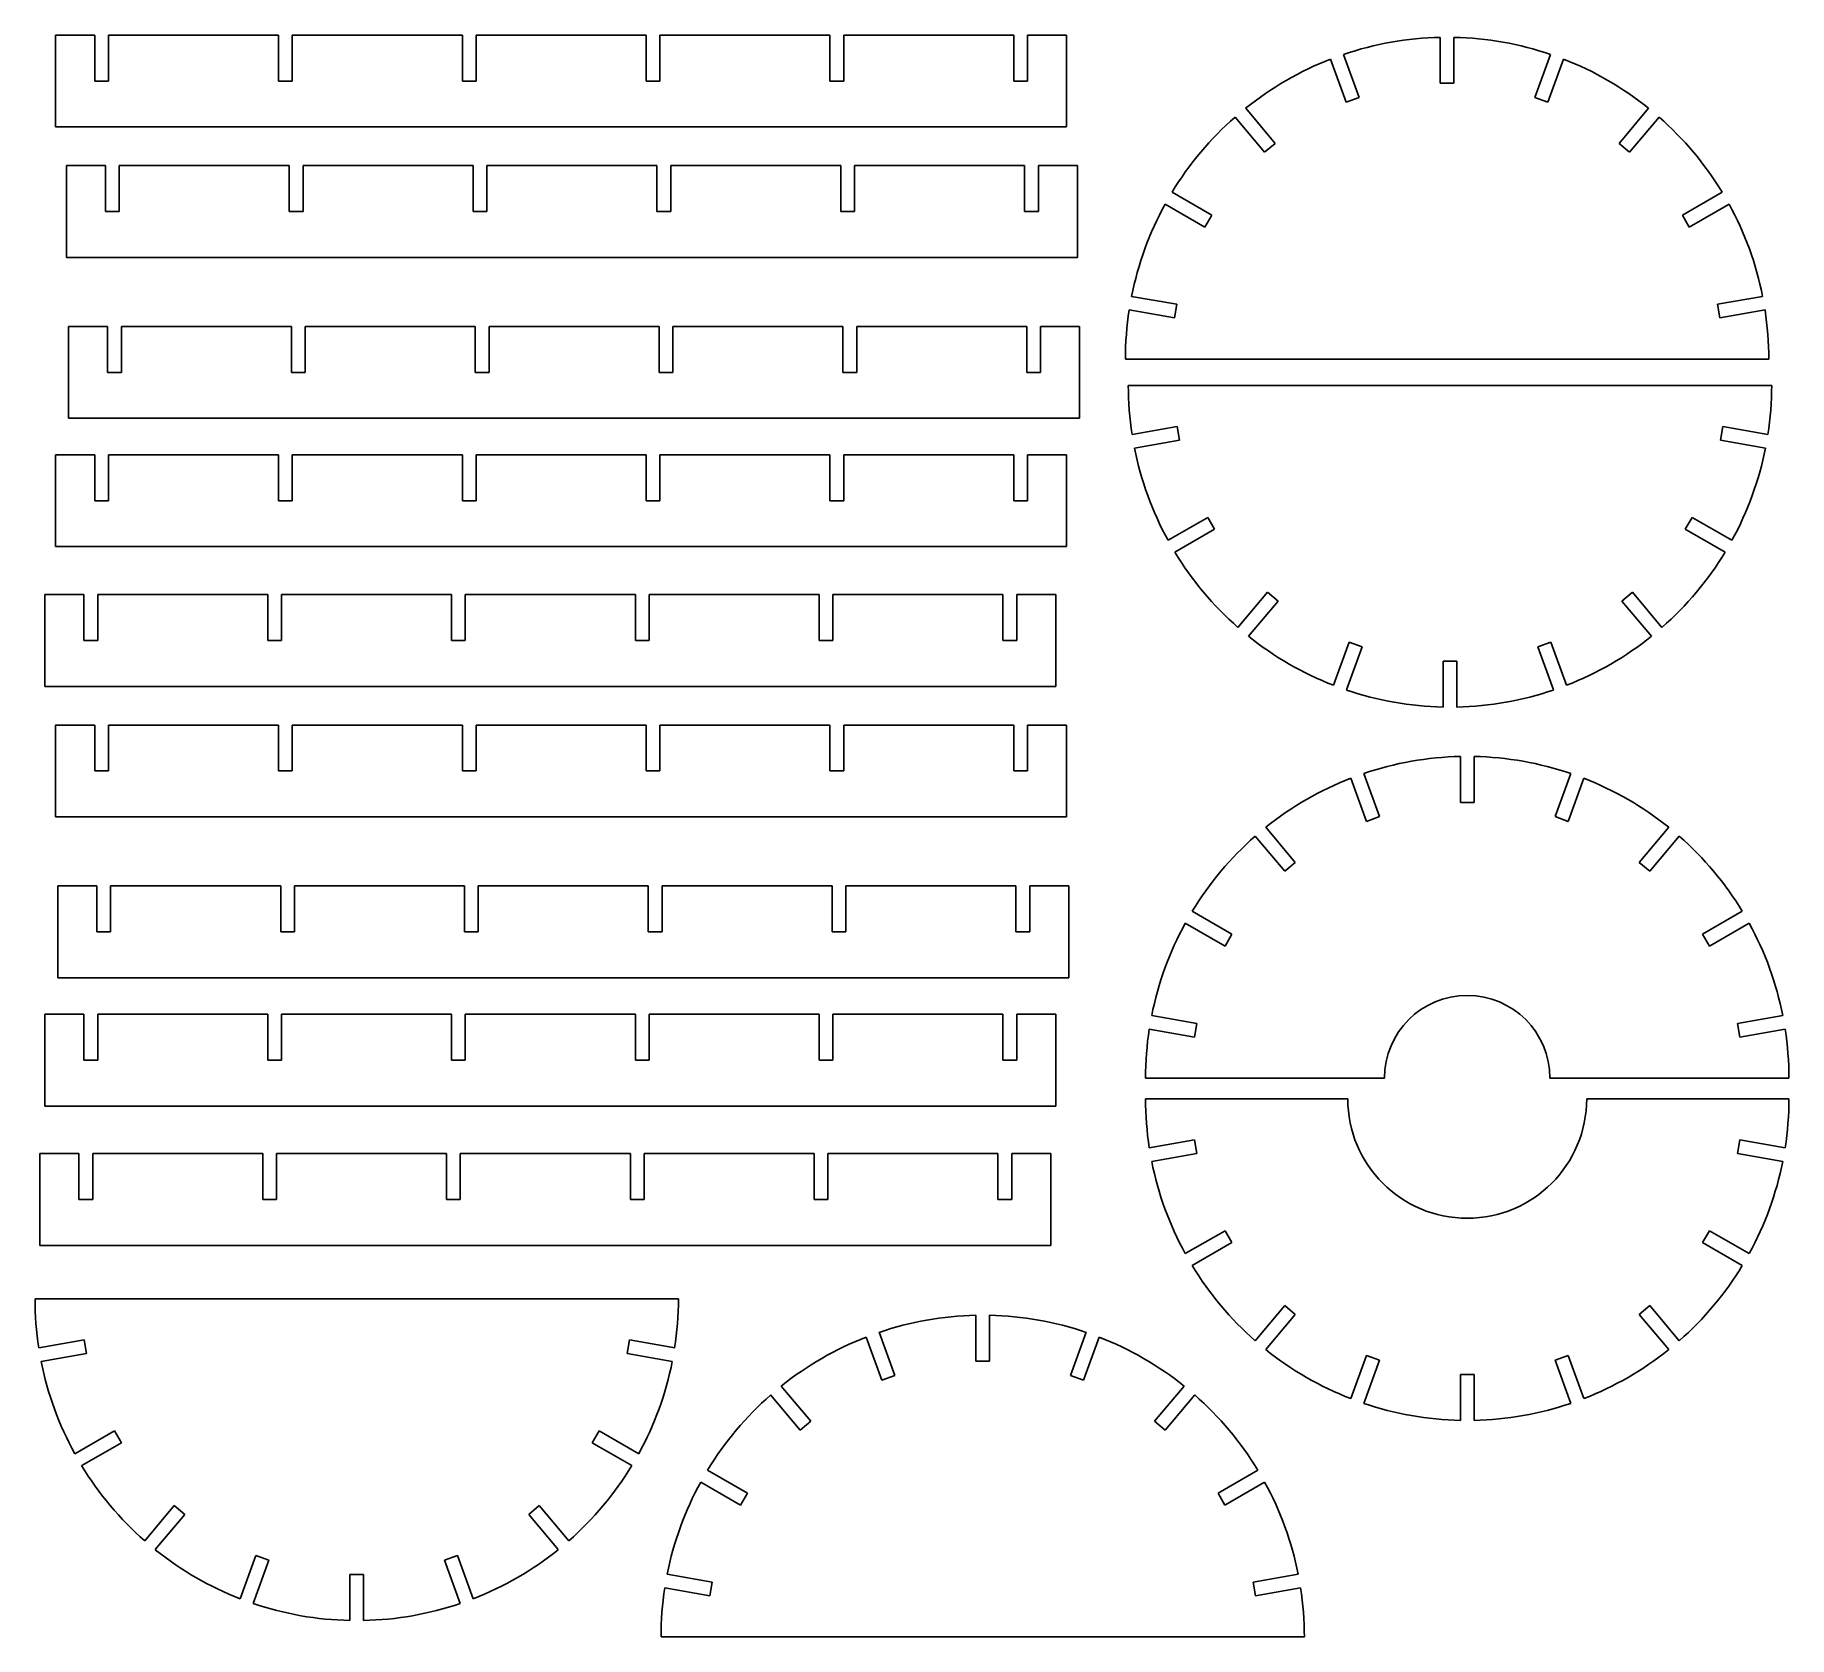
# Model space of a CAD drawing. Header units: millimetres. Extents: x 14 to 396, y 38 to 386.
import ezdxf

# ---------------------------------------------------------------- set-up
doc = ezdxf.new("R2010")
doc.units = ezdxf.units.MM

msp = doc.modelspace()

# ---------------------------------------------------------------- linework, layer by layer
at = {"color": 7, "linetype": 'Continuous', "lineweight": 25}
for p, q in [((18.59, 386.42), (18.59, 366.42)), ((27.09, 386.42), (18.59, 386.42)), ((27.09, 386.42), (27.09, 376.42)), ((30.09, 376.42), (30.09, 386.42)), ((67.09, 386.42), (30.09, 386.42)), ((67.09, 386.42), (67.09, 376.42)), ((70.09, 376.42), (70.09, 386.42)), ((107.09, 386.42), (70.09, 386.42)), ((107.09, 386.42), (107.09, 376.42)), ((110.09, 376.42), (110.09, 386.42)), ((147.09, 386.42), (110.09, 386.42)), ((147.09, 386.42), (147.09, 376.42)), ((150.09, 376.42), (150.09, 386.42)), ((187.09, 386.42), (150.09, 386.42)), ((187.09, 386.42), (187.09, 376.42)), ((190.09, 376.42), (190.09, 386.42)), ((227.09, 386.42), (190.09, 386.42)), ((227.09, 386.42), (227.09, 376.42)), ((230.09, 376.42), (230.09, 386.42)), ((238.59, 386.42), (230.09, 386.42)), ((238.59, 366.42), (238.59, 386.42)), ((319.88, 385.92), (319.88, 375.93)), ((322.88, 375.93), (322.88, 385.92)), ((302.27, 372.83), (298.86, 382.21)), ((343.91, 382.21), (340.49, 372.83)), ((296.04, 381.18), (299.45, 371.8)), ((343.31, 371.8), (346.73, 381.18)), ((27.09, 376.42), (30.09, 376.42)), ((67.09, 376.42), (70.09, 376.42)), ((107.09, 376.42), (110.09, 376.42)), ((147.09, 376.42), (150.09, 376.42)), ((187.09, 376.42), (190.09, 376.42)), ((227.09, 376.42), (230.09, 376.42)), ((319.88, 375.93), (322.88, 375.93)), ((283.96, 362.86), (277.55, 370.51)), ((299.45, 371.8), (302.27, 372.83)), ((340.49, 372.83), (343.31, 371.8)), ((365.22, 370.51), (358.8, 362.86)), ((18.59, 366.42), (238.59, 366.42)), ((275.25, 368.58), (281.67, 360.93)), ((361.1, 360.93), (367.52, 368.58)), ((281.67, 360.93), (283.96, 362.86)), ((358.8, 362.86), (361.1, 360.93)), ((20.93, 358.01), (20.93, 338.01)), ((29.43, 358.01), (20.93, 358.01)), ((29.43, 358.01), (29.43, 348.01)), ((32.43, 348.01), (32.43, 358.01)), ((69.43, 358.01), (32.43, 358.01)), ((69.43, 358.01), (69.43, 348.01)), ((72.43, 348.01), (72.43, 358.01)), ((109.43, 358.01), (72.43, 358.01)), ((109.43, 358.01), (109.43, 348.01)), ((112.43, 348.01), (112.43, 358.01)), ((149.43, 358.01), (112.43, 358.01)), ((149.43, 358.01), (149.43, 348.01)), ((152.43, 348.01), (152.43, 358.01)), ((189.43, 358.01), (152.43, 358.01)), ((189.43, 358.01), (189.43, 348.01)), ((192.43, 348.01), (192.43, 358.01)), ((229.43, 358.01), (192.43, 358.01)), ((229.43, 358.01), (229.43, 348.01)), ((232.43, 348.01), (232.43, 358.01)), ((240.93, 358.01), (232.43, 358.01)), ((240.93, 338.01), (240.93, 358.01)), ((270.17, 347.23), (261.52, 352.22)), ((381.24, 352.22), (372.59, 347.23)), ((29.43, 348.01), (32.43, 348.01)), ((69.43, 348.01), (72.43, 348.01)), ((109.43, 348.01), (112.43, 348.01)), ((149.43, 348.01), (152.43, 348.01)), ((189.43, 348.01), (192.43, 348.01)), ((229.43, 348.01), (232.43, 348.01)), ((260.02, 349.63), (268.67, 344.63)), ((374.09, 344.63), (382.74, 349.63)), ((268.67, 344.63), (270.17, 347.23)), ((372.59, 347.23), (374.09, 344.63)), ((20.93, 338.01), (240.93, 338.01)), ((262.55, 327.83), (252.72, 329.56)), ((390.04, 329.56), (380.21, 327.83)), ((252.2, 326.61), (262.03, 324.88)), ((262.03, 324.88), (262.55, 327.83)), ((380.21, 327.83), (380.73, 324.88)), ((380.73, 324.88), (390.56, 326.61)), ((21.4, 323.03), (21.4, 303.03)), ((29.9, 323.03), (21.4, 323.03)), ((29.9, 323.03), (29.9, 313.03)), ((32.9, 313.03), (32.9, 323.03)), ((69.9, 323.03), (32.9, 323.03)), ((69.9, 323.03), (69.9, 313.03)), ((72.9, 313.03), (72.9, 323.03)), ((109.9, 323.03), (72.9, 323.03)), ((109.9, 323.03), (109.9, 313.03)), ((112.9, 313.03), (112.9, 323.03)), ((149.9, 323.03), (112.9, 323.03)), ((149.9, 323.03), (149.9, 313.03)), ((152.9, 313.03), (152.9, 323.03)), ((189.9, 323.03), (152.9, 323.03)), ((189.9, 323.03), (189.9, 313.03)), ((192.9, 313.03), (192.9, 323.03)), ((229.9, 323.03), (192.9, 323.03)), ((229.9, 323.03), (229.9, 313.03)), ((232.9, 313.03), (232.9, 323.03)), ((241.4, 323.03), (232.9, 323.03)), ((241.4, 303.03), (241.4, 323.03)), ((29.9, 313.03), (32.9, 313.03)), ((69.9, 313.03), (72.9, 313.03)), ((109.9, 313.03), (112.9, 313.03)), ((149.9, 313.03), (152.9, 313.03)), ((189.9, 313.03), (192.9, 313.03)), ((229.9, 313.03), (232.9, 313.03)), ((251.38, 315.93), (391.38, 315.93)), ((392.01, 310.18), (252.01, 310.18)), ((21.4, 303.03), (241.4, 303.03)), ((262.66, 301.24), (252.83, 299.51)), ((253.35, 296.55), (263.18, 298.29)), ((263.18, 298.29), (262.66, 301.24)), ((381.36, 301.24), (380.84, 298.29)), ((380.84, 298.29), (390.67, 296.55)), ((391.19, 299.51), (381.36, 301.24)), ((18.59, 295.1), (18.59, 275.1)), ((27.09, 295.1), (18.59, 295.1)), ((27.09, 295.1), (27.09, 285.1)), ((30.09, 285.1), (30.09, 295.1)), ((67.09, 295.1), (30.09, 295.1)), ((67.09, 295.1), (67.09, 285.1)), ((70.09, 285.1), (70.09, 295.1)), ((107.09, 295.1), (70.09, 295.1)), ((107.09, 295.1), (107.09, 285.1)), ((110.09, 285.1), (110.09, 295.1)), ((147.09, 295.1), (110.09, 295.1)), ((147.09, 295.1), (147.09, 285.1)), ((150.09, 285.1), (150.09, 295.1)), ((187.09, 295.1), (150.09, 295.1)), ((187.09, 295.1), (187.09, 285.1)), ((190.09, 285.1), (190.09, 295.1)), ((227.09, 295.1), (190.09, 295.1)), ((227.09, 295.1), (227.09, 285.1)), ((230.09, 285.1), (230.09, 295.1)), ((238.59, 295.1), (230.09, 295.1)), ((238.59, 275.1), (238.59, 295.1)), ((27.09, 285.1), (30.09, 285.1)), ((67.09, 285.1), (70.09, 285.1)), ((107.09, 285.1), (110.09, 285.1)), ((147.09, 285.1), (150.09, 285.1)), ((187.09, 285.1), (190.09, 285.1)), ((227.09, 285.1), (230.09, 285.1)), ((269.3, 281.48), (260.65, 276.49)), ((262.15, 273.89), (270.8, 278.88)), ((270.8, 278.88), (269.3, 281.48)), ((374.72, 281.48), (373.22, 278.88)), ((373.22, 278.88), (381.87, 273.89)), ((383.37, 276.49), (374.72, 281.48)), ((18.59, 275.1), (238.59, 275.1)), ((16.24, 264.7), (16.24, 244.7)), ((24.74, 264.7), (16.24, 264.7)), ((24.74, 264.7), (24.74, 254.7)), ((27.74, 254.7), (27.74, 264.7)), ((64.74, 264.7), (27.74, 264.7)), ((64.74, 264.7), (64.74, 254.7)), ((67.74, 254.7), (67.74, 264.7)), ((104.74, 264.7), (67.74, 264.7)), ((104.74, 264.7), (104.74, 254.7)), ((107.74, 254.7), (107.74, 264.7)), ((144.74, 264.7), (107.74, 264.7)), ((144.74, 264.7), (144.74, 254.7)), ((147.74, 254.7), (147.74, 264.7)), ((184.74, 264.7), (147.74, 264.7)), ((184.74, 264.7), (184.74, 254.7)), ((187.74, 254.7), (187.74, 264.7)), ((224.74, 264.7), (187.74, 264.7)), ((224.74, 264.7), (224.74, 254.7)), ((227.74, 254.7), (227.74, 264.7)), ((236.24, 264.7), (227.74, 264.7)), ((236.24, 244.7), (236.24, 264.7)), ((282.29, 265.18), (275.87, 257.54)), ((284.59, 263.26), (282.29, 265.18)), ((361.72, 265.18), (359.43, 263.26)), ((368.14, 257.54), (361.72, 265.18)), ((278.17, 255.61), (284.59, 263.26)), ((359.43, 263.26), (365.84, 255.61)), ((24.74, 254.7), (27.74, 254.7)), ((64.74, 254.7), (67.74, 254.7)), ((104.74, 254.7), (107.74, 254.7)), ((144.74, 254.7), (147.74, 254.7)), ((184.74, 254.7), (187.74, 254.7)), ((224.74, 254.7), (227.74, 254.7)), ((300.08, 254.31), (296.66, 244.93)), ((299.48, 243.91), (302.9, 253.29)), ((302.9, 253.29), (300.08, 254.31)), ((343.94, 254.31), (341.12, 253.29)), ((341.12, 253.29), (344.53, 243.91)), ((347.35, 244.93), (343.94, 254.31)), ((323.51, 250.18), (320.51, 250.18)), ((320.51, 250.18), (320.51, 240.2)), ((323.51, 240.2), (323.51, 250.18)), ((16.24, 244.7), (236.24, 244.7)), ((18.59, 236.29), (18.59, 216.29)), ((27.09, 236.29), (18.59, 236.29)), ((27.09, 236.29), (27.09, 226.29)), ((30.09, 226.29), (30.09, 236.29)), ((67.09, 236.29), (30.09, 236.29)), ((67.09, 236.29), (67.09, 226.29)), ((70.09, 226.29), (70.09, 236.29)), ((107.09, 236.29), (70.09, 236.29)), ((107.09, 236.29), (107.09, 226.29)), ((110.09, 226.29), (110.09, 236.29)), ((147.09, 236.29), (110.09, 236.29)), ((147.09, 236.29), (147.09, 226.29)), ((150.09, 226.29), (150.09, 236.29)), ((187.09, 236.29), (150.09, 236.29)), ((187.09, 236.29), (187.09, 226.29)), ((190.09, 226.29), (190.09, 236.29)), ((227.09, 236.29), (190.09, 236.29)), ((227.09, 236.29), (227.09, 226.29)), ((230.09, 226.29), (230.09, 236.29)), ((238.59, 236.29), (230.09, 236.29)), ((238.59, 216.29), (238.59, 236.29)), ((324.26, 229.44), (324.26, 219.46)), ((327.26, 219.46), (327.26, 229.44)), ((27.09, 226.29), (30.09, 226.29)), ((67.09, 226.29), (70.09, 226.29)), ((107.09, 226.29), (110.09, 226.29)), ((147.09, 226.29), (150.09, 226.29)), ((187.09, 226.29), (190.09, 226.29)), ((227.09, 226.29), (230.09, 226.29)), ((306.65, 216.35), (303.24, 225.73)), ((348.29, 225.73), (344.87, 216.35)), ((300.42, 224.71), (303.83, 215.33)), ((347.69, 215.33), (351.11, 224.71)), ((324.26, 219.46), (327.26, 219.46)), ((18.59, 216.29), (238.59, 216.29)), ((288.35, 206.38), (281.93, 214.03)), ((303.83, 215.33), (306.65, 216.35)), ((344.87, 216.35), (347.69, 215.33)), ((369.6, 214.03), (363.18, 206.38)), ((279.63, 212.1), (286.05, 204.46)), ((365.48, 204.46), (371.9, 212.1)), ((286.05, 204.46), (288.35, 206.38)), ((363.18, 206.38), (365.48, 204.46)), ((19.06, 201.31), (19.06, 181.31)), ((27.56, 201.31), (19.06, 201.31)), ((27.56, 201.31), (27.56, 191.31)), ((30.56, 191.31), (30.56, 201.31)), ((67.56, 201.31), (30.56, 201.31)), ((67.56, 201.31), (67.56, 191.31)), ((70.56, 191.31), (70.56, 201.31)), ((107.56, 201.31), (70.56, 201.31)), ((107.56, 201.31), (107.56, 191.31)), ((110.56, 191.31), (110.56, 201.31)), ((147.56, 201.31), (110.56, 201.31)), ((147.56, 201.31), (147.56, 191.31)), ((150.56, 191.31), (150.56, 201.31)), ((187.56, 201.31), (150.56, 201.31)), ((187.56, 201.31), (187.56, 191.31)), ((190.56, 191.31), (190.56, 201.31)), ((227.56, 201.31), (190.56, 201.31)), ((227.56, 201.31), (227.56, 191.31)), ((230.56, 191.31), (230.56, 201.31)), ((239.06, 201.31), (230.56, 201.31)), ((239.06, 181.31), (239.06, 201.31)), ((274.55, 190.76), (265.91, 195.75)), ((385.62, 195.75), (376.97, 190.76)), ((27.56, 191.31), (30.56, 191.31)), ((67.56, 191.31), (70.56, 191.31)), ((107.56, 191.31), (110.56, 191.31)), ((147.56, 191.31), (150.56, 191.31)), ((187.56, 191.31), (190.56, 191.31)), ((227.56, 191.31), (230.56, 191.31)), ((264.41, 193.15), (273.05, 188.16)), ((378.47, 188.16), (387.12, 193.15)), ((273.05, 188.16), (274.55, 190.76)), ((376.97, 190.76), (378.47, 188.16)), ((19.06, 181.31), (239.06, 181.31)), ((16.24, 173.38), (16.24, 153.38)), ((24.74, 173.38), (16.24, 173.38)), ((24.74, 173.38), (24.74, 163.38)), ((27.74, 163.38), (27.74, 173.38)), ((64.74, 173.38), (27.74, 173.38)), ((64.74, 173.38), (64.74, 163.38)), ((67.74, 163.38), (67.74, 173.38)), ((104.74, 173.38), (67.74, 173.38)), ((104.74, 173.38), (104.74, 163.38)), ((107.74, 163.38), (107.74, 173.38)), ((144.74, 173.38), (107.74, 173.38)), ((144.74, 173.38), (144.74, 163.38)), ((147.74, 163.38), (147.74, 173.38)), ((184.74, 173.38), (147.74, 173.38)), ((184.74, 173.38), (184.74, 163.38)), ((187.74, 163.38), (187.74, 173.38)), ((224.74, 173.38), (187.74, 173.38)), ((224.74, 173.38), (224.74, 163.38)), ((227.74, 163.38), (227.74, 173.38)), ((236.24, 173.38), (227.74, 173.38)), ((236.24, 153.38), (236.24, 173.38)), ((266.94, 171.35), (257.1, 173.09)), ((394.42, 173.09), (384.59, 171.35)), ((256.58, 170.13), (266.41, 168.4)), ((266.41, 168.4), (266.94, 171.35)), ((384.59, 171.35), (385.11, 168.4)), ((385.11, 168.4), (394.94, 170.13)), ((24.74, 163.38), (27.74, 163.38)), ((64.74, 163.38), (67.74, 163.38)), ((104.74, 163.38), (107.74, 163.38)), ((144.74, 163.38), (147.74, 163.38)), ((184.74, 163.38), (187.74, 163.38)), ((224.74, 163.38), (227.74, 163.38)), ((255.76, 159.46), (307.76, 159.46)), ((343.76, 159.46), (395.76, 159.46)), ((16.24, 153.38), (236.24, 153.38)), ((299.76, 154.96), (255.76, 154.96)), ((395.76, 154.96), (351.76, 154.96)), ((266.41, 146.02), (256.58, 144.28)), ((266.94, 143.06), (266.41, 146.02)), ((385.11, 146.02), (384.59, 143.06)), ((394.94, 144.28), (385.11, 146.02)), ((15.15, 143.04), (15.15, 123.04)), ((23.65, 143.04), (15.15, 143.04)), ((23.65, 143.04), (23.65, 133.04)), ((26.65, 133.04), (26.65, 143.04)), ((63.65, 143.04), (26.65, 143.04)), ((63.65, 143.04), (63.65, 133.04)), ((66.65, 133.04), (66.65, 143.04)), ((103.65, 143.04), (66.65, 143.04)), ((103.65, 143.04), (103.65, 133.04)), ((106.65, 133.04), (106.65, 143.04)), ((143.65, 143.04), (106.65, 143.04)), ((143.65, 143.04), (143.65, 133.04)), ((146.65, 133.04), (146.65, 143.04)), ((183.65, 143.04), (146.65, 143.04)), ((183.65, 143.04), (183.65, 133.04)), ((186.65, 133.04), (186.65, 143.04)), ((223.65, 143.04), (186.65, 143.04)), ((223.65, 143.04), (223.65, 133.04)), ((226.65, 133.04), (226.65, 143.04)), ((235.15, 143.04), (226.65, 143.04)), ((235.15, 123.04), (235.15, 143.04)), ((257.1, 141.33), (266.94, 143.06)), ((384.59, 143.06), (394.42, 141.33)), ((23.65, 133.04), (26.65, 133.04)), ((63.65, 133.04), (66.65, 133.04)), ((103.65, 133.04), (106.65, 133.04)), ((143.65, 133.04), (146.65, 133.04)), ((183.65, 133.04), (186.65, 133.04)), ((223.65, 133.04), (226.65, 133.04)), ((273.05, 126.26), (264.41, 121.27)), ((274.55, 123.66), (273.05, 126.26)), ((378.47, 126.26), (376.97, 123.66)), ((387.12, 121.27), (378.47, 126.26)), ((15.15, 123.04), (235.15, 123.04)), ((265.91, 118.67), (274.55, 123.66)), ((376.97, 123.66), (385.62, 118.67)), ((154.11, 111.42), (14.11, 111.42)), ((218.82, 107.85), (218.82, 97.86)), ((221.82, 97.86), (221.82, 107.85)), ((286.05, 109.96), (279.63, 102.31)), ((281.93, 100.38), (288.35, 108.03)), ((288.35, 108.03), (286.05, 109.96)), ((365.48, 109.96), (363.18, 108.03)), ((363.18, 108.03), (369.6, 100.38)), ((371.9, 102.31), (365.48, 109.96)), ((194.97, 103.11), (198.39, 93.73)), ((201.21, 94.76), (197.79, 104.14)), ((242.84, 104.14), (239.43, 94.76)), ((242.25, 93.73), (245.66, 103.11)), ((24.77, 102.48), (14.93, 100.75)), ((15.45, 97.79), (25.29, 99.53)), ((25.29, 99.53), (24.77, 102.48)), ((143.46, 102.48), (142.94, 99.53)), ((142.94, 99.53), (152.77, 97.79)), ((153.3, 100.75), (143.46, 102.48)), ((218.82, 97.86), (221.82, 97.86)), ((303.83, 99.09), (300.42, 89.71)), ((303.24, 88.68), (306.65, 98.06)), ((306.65, 98.06), (303.83, 99.09)), ((347.69, 99.09), (344.87, 98.06)), ((344.87, 98.06), (348.29, 88.68)), ((351.11, 89.71), (347.69, 99.09)), ((182.9, 84.79), (176.48, 92.44)), ((198.39, 93.73), (201.21, 94.76)), ((239.43, 94.76), (242.25, 93.73)), ((264.15, 92.44), (257.74, 84.79)), ((327.26, 94.96), (324.26, 94.96)), ((324.26, 94.96), (324.26, 84.98)), ((327.26, 84.98), (327.26, 94.96)), ((174.18, 90.51), (180.6, 82.86)), ((260.03, 82.86), (266.45, 90.51)), ((180.6, 82.86), (182.9, 84.79)), ((257.74, 84.79), (260.03, 82.86)), ((31.4, 82.72), (22.76, 77.73)), ((32.9, 80.12), (31.4, 82.72)), ((136.83, 82.72), (135.33, 80.12)), ((145.47, 77.73), (136.83, 82.72)), ((24.26, 75.13), (32.9, 80.12)), ((135.33, 80.12), (143.97, 75.13)), ((169.11, 69.16), (160.46, 74.15)), ((280.18, 74.15), (271.53, 69.16)), ((158.96, 71.56), (167.61, 66.56)), ((167.61, 66.56), (169.11, 69.16)), ((271.53, 69.16), (273.03, 66.56)), ((273.03, 66.56), (281.68, 71.56)), ((44.4, 66.43), (37.98, 58.78)), ((46.7, 64.5), (44.4, 66.43)), ((123.83, 66.43), (121.53, 64.5)), ((130.25, 58.78), (123.83, 66.43)), ((40.28, 56.85), (46.7, 64.5)), ((121.53, 64.5), (127.95, 56.85)), ((62.18, 55.56), (58.77, 46.17)), ((61.59, 45.15), (65, 54.53)), ((65, 54.53), (62.18, 55.56)), ((106.05, 55.56), (103.23, 54.53)), ((103.23, 54.53), (106.64, 45.15)), ((109.46, 46.17), (106.05, 55.56)), ((85.61, 51.42), (82.61, 51.42)), ((82.61, 51.42), (82.61, 41.44)), ((85.61, 41.44), (85.61, 51.42)), ((161.49, 49.76), (151.66, 51.49)), ((160.97, 46.8), (161.49, 49.76)), ((288.98, 51.49), (279.15, 49.76)), ((279.15, 49.76), (279.67, 46.8)), ((151.14, 48.54), (160.97, 46.8)), ((279.67, 46.8), (289.5, 48.54)), ((150.32, 37.86), (290.32, 37.86))]:
    msp.add_line(p, q, dxfattribs=at)
for centre, radius, start, end in [((321.38, 315.93), 70, 91.2279, 108.7721), ((321.38, 315.93), 70, 71.2279, 88.7721), ((321.38, 315.93), 70, 111.2279, 128.7721), ((321.38, 315.93), 70, 51.2279, 68.7721), ((321.38, 315.93), 70, 131.2279, 148.7721), ((321.38, 315.93), 70, 31.2279, 48.7721), ((321.38, 315.93), 70, 151.2279, 168.7721), ((321.38, 315.93), 70, 11.2279, 28.7721), ((321.38, 315.93), 70, 171.2279, 180), ((321.38, 315.93), 70, 0, 8.7721), ((322.01, 310.18), 70, 180, 188.7721), ((322.01, 310.18), 70, 351.2279, 0), ((322.01, 310.18), 70, 191.2279, 208.7721), ((322.01, 310.18), 70, 331.2279, 348.7721), ((322.01, 310.18), 70, 211.2279, 228.7721), ((322.01, 310.18), 70, 311.2279, 328.7721), ((322.01, 310.18), 70, 231.2279, 248.7721), ((322.01, 310.18), 70, 291.2279, 308.7721), ((322.01, 310.18), 70, 251.2279, 268.7721), ((322.01, 310.18), 70, 271.2279, 288.7721), ((325.76, 159.46), 70, 91.2279, 108.7721), ((325.76, 159.46), 70, 71.2279, 88.7721), ((325.76, 159.46), 70, 111.2279, 128.7721), ((325.76, 159.46), 70, 51.2279, 68.7721), ((325.76, 159.46), 70, 131.2279, 148.7721), ((325.76, 159.46), 70, 31.2279, 48.7721), ((325.76, 159.46), 70, 151.2279, 168.7721), ((325.76, 159.46), 70, 11.2279, 28.7721), ((325.76, 159.46), 18, 0, 180), ((325.76, 159.46), 70, 171.2279, 180), ((325.76, 159.46), 70, 0, 8.7721), ((325.76, 154.96), 70, 180, 188.7721), ((325.76, 154.96), 26, 180, 0), ((325.76, 154.96), 70, 351.2279, 0), ((325.76, 154.96), 70, 191.2279, 208.7721), ((325.76, 154.96), 70, 331.2279, 348.7721), ((325.76, 154.96), 70, 211.2279, 228.7721), ((325.76, 154.96), 70, 311.2279, 328.7721), ((84.11, 111.42), 70, 180, 188.7721), ((84.11, 111.42), 70, 351.2279, 0), ((220.32, 37.86), 70, 91.2279, 108.7721), ((220.32, 37.86), 70, 71.2279, 88.7721), ((220.32, 37.86), 70, 111.2279, 128.7721), ((220.32, 37.86), 70, 51.2279, 68.7721), ((325.76, 154.96), 70, 231.2279, 248.7721), ((325.76, 154.96), 70, 291.2279, 308.7721), ((84.11, 111.42), 70, 191.2279, 208.7721), ((84.11, 111.42), 70, 331.2279, 348.7721), ((220.32, 37.86), 70, 131.2279, 148.7721), ((220.32, 37.86), 70, 31.2279, 48.7721), ((325.76, 154.96), 70, 251.2279, 268.7721), ((325.76, 154.96), 70, 271.2279, 288.7721), ((84.11, 111.42), 70, 211.2279, 228.7721), ((84.11, 111.42), 70, 311.2279, 328.7721), ((220.32, 37.86), 70, 151.2279, 168.7721), ((220.32, 37.86), 70, 11.2279, 28.7721), ((84.11, 111.42), 70, 231.2279, 248.7721), ((84.11, 111.42), 70, 291.2279, 308.7721), ((220.32, 37.86), 70, 171.2279, 180), ((220.32, 37.86), 70, 0, 8.7721), ((84.11, 111.42), 70, 251.2279, 268.7721), ((84.11, 111.42), 70, 271.2279, 288.7721)]:
    msp.add_arc(centre, radius, start, end, dxfattribs=at)

doc.saveas('drawing.dxf')
